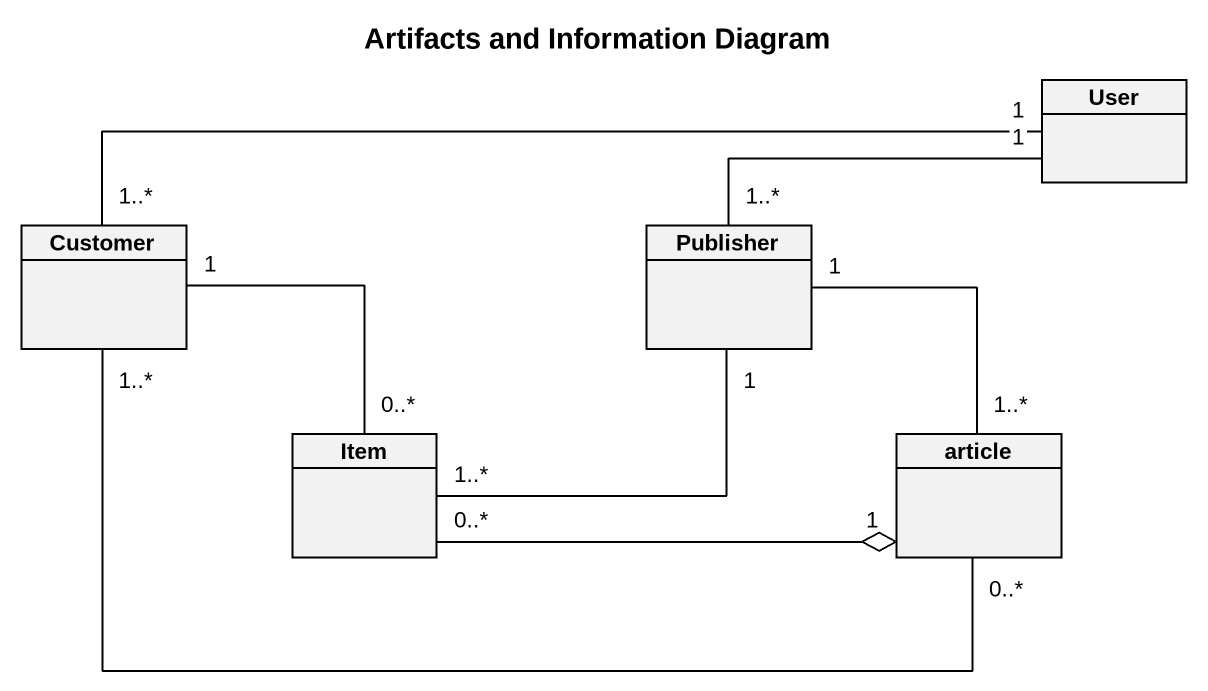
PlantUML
@startuml
title Artifacts and Information Diagram
hide circle
hide empty members
class User
class Customer
class Publisher
class Item
class article
Customer "1..*" -right- "1" User
Customer "1" -- "0..*" Item
Customer "1..*" -right- "0..*" article
Publisher "1..*" -right- "1" User
Publisher "1" -- "1..*" article
Item "1..*" -right- "1" Publisher
Item "0..*" -right-o "1" article
@enduml
